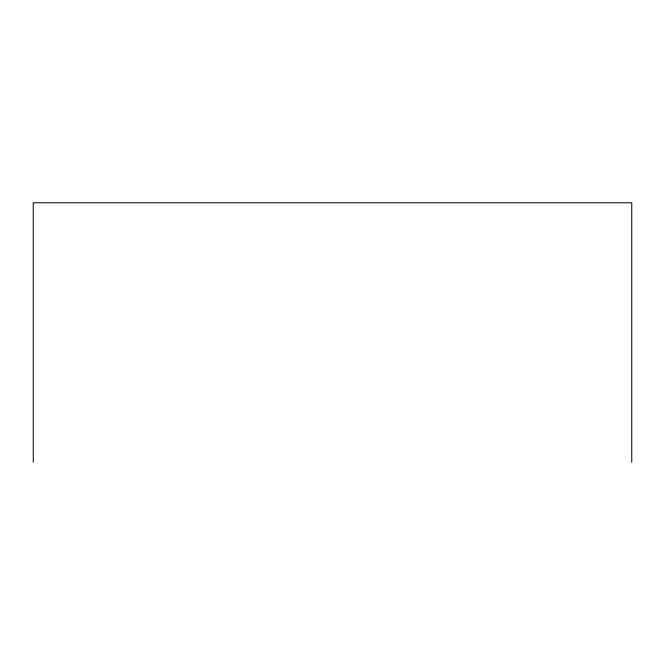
<?xml version="1.0" encoding="UTF-8"?>
<svg xmlns="http://www.w3.org/2000/svg" width="665" height="665" viewBox="0 0 665 665"><rect width="100%" height="100%" fill="white"/><g stroke="black" fill="none" stroke-linecap="round" stroke-linejoin="round"><path stroke-width="1" d="M631.75 462.225L631.75 202.775L33.25 202.775L33.25 462.225"/></g></svg>
